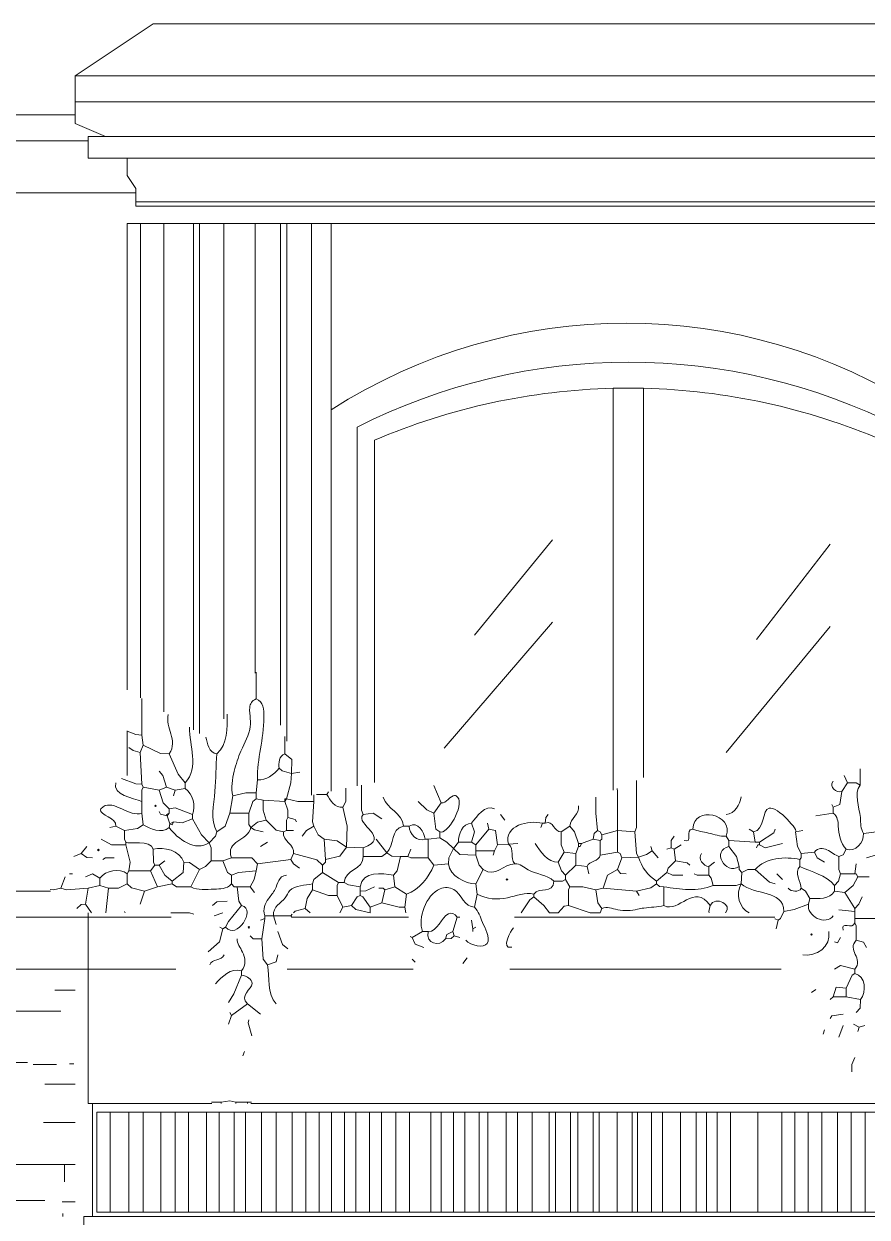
# Model space of a CAD drawing. Header units: millimetres. Extents: x 0 to 19989, y 0 to 8213.
# Drawn here: x 13022 to 15221, y 2939 to 6052 of the extents above; entities that cross this region are included whole.
import ezdxf

# ---------------------------------------------------------------- set-up
doc = ezdxf.new("R2010")
doc.units = ezdxf.units.MM
for name, color, linetype, lineweight in [('ARCH', 7, 'Continuous', 13), ('GLASS', 7, 'Continuous', 13), ('LOUVERS', 7, 'Continuous', 13), ('MASONRY', 7, 'Continuous', 13), ('PLANTS', 94, 'Continuous', 13), ('WINDOWS', 7, 'Continuous', 13)]:
    doc.layers.add(name, color=color, linetype=linetype, lineweight=lineweight)

msp = doc.modelspace()

# ---------------------------------------------------------------- linework, layer by layer
at = {"layer": 'ARCH', "color": 7, "lineweight": 13}
for p, q in [((13156.1, 5916.3), (13359.7, 6052)), ((13359.7, 6052), (15757.9, 6052)), ((13156.1, 5916.3), (15995.5, 5916.3)), ((13156.1, 5848.4), (13156.1, 5916.3)), ((15995.5, 5848.4), (13156.1, 5848.4)), ((13156.1, 5848.4), (13156.1, 5814.5)), ((12036.2, 5814.5), (13156.1, 5814.5)), ((13156.1, 5814.5), (13156.1, 5791.9)), ((13156.1, 5791.9), (13235.3, 5757.9)), ((12036.2, 5746.6), (13190, 5746.6)), ((13190, 5757.9), (13235.3, 5757.9)), ((13190, 5746.6), (13190, 5757.9)), ((13190, 5701.4), (13190, 5746.6)), ((13235.3, 5757.9), (15905, 5757.9)), ((13291.9, 5701.4), (13190, 5701.4)), ((15859.7, 5701.4), (13291.9, 5701.4)), ((13291.9, 5656.1), (13291.9, 5701.4)), ((13314.5, 5622.2), (13291.9, 5656.1)), ((12952.5, 5610.9), (13314.5, 5610.9)), ((13314.5, 5610.9), (13314.5, 5622.2)), ((13314.5, 5588.2), (13314.5, 5610.9)), ((13314.5, 5576.9), (13314.5, 5588.2)), ((13314.5, 5588.2), (15825.8, 5588.2)), ((15825.8, 5576.9), (13314.5, 5576.9)), ((13386.9, 5531.7), (13464.8, 5531.7)), ((13464.8, 5531.7), (13480.5, 5531.7)), ((13480.5, 5531.7), (13543.6, 5531.7)), ((13543.6, 5531.7), (13625.5, 5531.7)), ((13625.5, 5531.7), (13690.9, 5531.7)), ((13690.9, 5531.7), (13707.9, 5531.7)), ((13707.9, 5531.7), (13772.4, 5531.7)), ((13772.4, 5531.7), (13823.5, 5531.7)), ((13823.5, 5531.7), (15362, 5531.7)), ((12036.2, 3789.6), (13092, 3789.6)), ((13190, 3721.7), (11979.6, 3721.7)), ((13190, 3721.7), (13190, 3733)), ((13406, 3721.7), (13190, 3721.7)), ((13190, 3586), (13190, 3721.7)), ((14024.8, 3721.7), (13720.7, 3721.7)), ((14979.8, 3721.7), (14301, 3721.7)), ((12036.2, 3586), (13190, 3586)), ((13190, 3586), (13418.3, 3586)), ((13190, 3235.3), (13190, 3586)), ((13708.4, 3586), (14036.8, 3586)), ((14288.9, 3586), (14996.4, 3586)), ((13201.4, 3235.3), (13190, 3235.3)), ((13512.4, 3235.3), (13201.4, 3235.3)), ((13201.4, 2941.2), (13201.4, 3235.3)), ((15927.6, 3235.3), (13614.3, 3235.3)), ((13178.7, 2941.2), (13201.4, 2941.2)), ((13178.7, 2862), (13178.7, 2941.2)), ((15927.6, 2941.2), (13201.4, 2941.2))]:
    msp.add_line(p, q, dxfattribs=at)
at = {"layer": 'GLASS', "color": 7, "lineweight": 13}
for p, q in [((14196.8, 4457), (14400.5, 4705.9)), ((14932.1, 4445.7), (15124.4, 4694.6)), ((14117.6, 4162.9), (14400.5, 4491)), ((14852.9, 4151.6), (15124.4, 4479.6))]:
    msp.add_line(p, q, dxfattribs=at)
at = {"layer": 'LOUVERS', "color": 7, "lineweight": 13}
for p, q in [((13291.9, 5531.7), (13325.8, 5531.7)), ((13291.9, 4314.5), (13291.9, 5531.7)), ((13325.8, 5531.7), (13326.3, 5531.7)), ((13326.3, 5531.7), (13386.9, 5531.7)), ((13326.3, 5531.7), (13326.3, 4293.8)), ((13386.9, 5531.7), (13386.9, 4257.4)), ((13464.8, 5531.7), (13464.8, 4210.7)), ((13480.5, 5531.7), (13480.5, 4201.3)), ((13543.6, 5531.7), (13543.6, 4239)), ((13625.5, 5531.7), (13625.5, 4358.1)), ((13690.9, 5531.7), (13690.9, 4222.2)), ((13707.9, 5531.7), (13707.9, 4181.2)), ((13772.4, 5531.7), (13772.4, 4039.6)), ((13823.5, 5531.7), (13823.5, 5045.2)), ((13823.5, 5045.2), (13823.5, 4050.1)), ((13291.9, 4091.3), (13291.9, 4208.1)), ((13212.7, 3212.7), (13246.9, 3212.7)), ((13212.7, 2952.5), (13212.7, 3212.7)), ((13246.9, 3212.7), (13296.3, 3212.7)), ((13246.9, 3212.7), (13246.9, 2952.5)), ((13296.3, 3212.7), (13333.3, 3212.7)), ((13296.3, 3212.7), (13296.3, 2952.5)), ((13333.3, 3212.7), (13379.2, 3212.7)), ((13333.3, 3212.7), (13333.3, 2952.5)), ((13379.2, 3212.7), (13416.3, 3212.7)), ((13379.2, 3212.7), (13379.2, 2952.5)), ((13416.3, 3212.7), (13451.7, 3212.7)), ((13416.3, 3212.7), (13416.3, 2952.5)), ((13451.7, 3212.7), (13498.3, 3212.7)), ((13451.7, 3212.7), (13451.7, 2952.5)), ((13498.3, 3212.7), (13531.2, 3212.7)), ((13498.3, 3212.7), (13498.3, 2952.5)), ((13531.2, 3212.7), (13570.4, 3212.7)), ((13531.2, 3212.7), (13531.2, 2952.5)), ((13570.4, 3212.7), (13600.4, 3212.7)), ((13570.4, 3212.7), (13570.4, 2952.5)), ((13600.4, 3212.7), (13641.4, 3212.7)), ((13600.4, 3212.7), (13600.4, 2952.5)), ((13641.4, 3212.7), (13679.7, 3212.7)), ((13641.4, 3212.7), (13641.4, 2952.5)), ((13679.7, 3212.7), (13722.1, 3212.7)), ((13679.7, 3212.7), (13679.7, 2952.5)), ((13722.1, 3212.7), (13757.5, 3212.7)), ((13722.1, 3212.7), (13722.1, 2952.5)), ((13757.5, 3212.7), (13791.9, 3212.7)), ((13757.5, 3212.7), (13757.5, 2952.5)), ((13791.9, 3212.7), (13824.5, 3212.7)), ((13791.9, 3212.7), (13791.9, 2952.5)), ((13824.5, 3212.7), (13857.7, 3212.7)), ((13824.5, 3212.7), (13824.5, 2952.5)), ((13857.7, 3212.7), (13887.6, 3212.7)), ((13857.7, 3212.7), (13857.7, 2952.5)), ((13887.6, 3212.7), (13923.6, 3212.7)), ((13887.6, 3212.7), (13887.6, 2952.5)), ((13923.6, 3212.7), (13954.8, 3212.7)), ((13923.6, 3212.7), (13923.6, 2952.5)), ((13954.8, 3212.7), (13991.7, 3212.7)), ((13954.8, 3212.7), (13954.8, 2952.5)), ((13991.7, 3212.7), (14027.9, 3212.7)), ((13991.7, 3212.7), (13991.7, 2952.5)), ((14027.9, 3212.7), (14082.9, 3212.7)), ((14027.9, 3212.7), (14027.9, 2952.5)), ((14082.9, 3212.7), (14109.8, 3212.7)), ((14082.9, 3212.7), (14082.9, 2952.5)), ((14109.8, 3212.7), (14142.7, 3212.7)), ((14109.8, 3212.7), (14109.8, 2952.5)), ((14142.7, 3212.7), (14171.7, 3212.7)), ((14142.7, 3212.7), (14142.7, 2952.5)), ((14171.7, 3212.7), (14209.5, 3212.7)), ((14171.7, 3212.7), (14171.7, 2952.5)), ((14209.5, 3212.7), (14231.9, 3212.7)), ((14209.5, 3212.7), (14209.5, 2952.5)), ((14231.9, 3212.7), (14279.2, 3212.7)), ((14231.9, 3212.7), (14231.9, 2952.5)), ((14279.2, 3212.7), (14308.8, 3212.7)), ((14279.2, 3212.7), (14279.2, 2952.5)), ((14308.8, 3212.7), (14347.6, 3212.7)), ((14308.8, 3212.7), (14308.8, 2952.5)), ((14347.6, 3212.7), (14391.4, 3212.7)), ((14347.6, 3212.7), (14347.6, 2952.5)), ((14391.4, 3212.7), (14408.2, 3212.7)), ((14391.4, 3212.7), (14391.4, 2952.5)), ((14408.2, 3212.7), (14446.9, 3212.7)), ((14408.2, 3212.7), (14408.2, 2952.5)), ((14446.9, 3212.7), (14466.5, 3212.7)), ((14446.9, 3212.7), (14446.9, 2952.5)), ((14466.5, 3212.7), (14506.2, 3212.7)), ((14466.5, 3212.7), (14466.5, 2952.5)), ((14506.2, 3212.7), (14522.2, 3212.7)), ((14506.2, 3212.7), (14506.2, 2952.5)), ((14522.2, 3212.7), (14569.2, 3212.7)), ((14522.2, 3212.7), (14522.2, 2952.5)), ((14569.2, 3212.7), (14608, 3212.7)), ((14569.2, 3212.7), (14569.2, 2952.5)), ((14608, 3212.7), (14622.3, 3212.7)), ((14608, 3212.7), (14608, 2952.5)), ((14622.3, 3212.7), (14658.4, 3212.7)), ((14622.3, 3212.7), (14622.3, 2952.5)), ((14658.4, 3212.7), (14687.5, 3212.7)), ((14658.4, 3212.7), (14658.4, 2952.5)), ((14687.5, 3212.7), (14734.4, 3212.7)), ((14687.5, 3212.7), (14687.5, 2952.5)), ((14734.4, 3212.7), (14774.5, 3212.7)), ((14734.4, 3212.7), (14734.4, 2952.5)), ((14774.5, 3212.7), (14802, 3212.7)), ((14774.5, 3212.7), (14774.5, 2952.5)), ((14802, 3212.7), (14829.9, 3212.7)), ((14802, 3212.7), (14802, 2952.5)), ((14829.9, 3212.7), (14864.8, 3212.7)), ((14829.9, 3212.7), (14829.9, 2952.5)), ((14864.8, 3212.7), (14935.5, 3212.7)), ((14864.8, 3212.7), (14864.8, 2952.5)), ((14935.5, 3212.7), (14998, 3212.7)), ((14935.5, 3212.7), (14935.5, 2952.5)), ((14998, 3212.7), (15031.9, 3212.7)), ((14998, 3212.7), (14998, 2952.5)), ((15031.9, 3212.7), (15067.3, 3212.7)), ((15031.9, 3212.7), (15031.9, 2952.5)), ((15067.3, 3212.7), (15102.6, 3212.7)), ((15067.3, 3212.7), (15067.3, 2952.5)), ((15102.6, 3212.7), (15143.1, 3212.7)), ((15102.6, 3212.7), (15102.6, 2952.5)), ((15143.1, 3212.7), (15178.8, 3212.7)), ((15143.1, 3212.7), (15143.1, 2952.5)), ((15178.8, 3212.7), (15215.8, 3212.7)), ((15178.8, 3212.7), (15178.8, 2952.5)), ((15215.8, 3212.7), (15251.1, 3212.7)), ((15215.8, 3212.7), (15215.8, 2952.5)), ((13246.9, 2952.5), (13212.7, 2952.5)), ((13296.3, 2952.5), (13246.9, 2952.5)), ((13333.3, 2952.5), (13296.3, 2952.5)), ((13379.2, 2952.5), (13333.3, 2952.5)), ((13416.3, 2952.5), (13379.2, 2952.5)), ((13451.7, 2952.5), (13416.3, 2952.5)), ((13498.3, 2952.5), (13451.7, 2952.5)), ((13531.2, 2952.5), (13498.3, 2952.5)), ((13570.4, 2952.5), (13531.2, 2952.5)), ((13600.4, 2952.5), (13570.4, 2952.5)), ((13641.4, 2952.5), (13600.4, 2952.5)), ((13679.7, 2952.5), (13641.4, 2952.5)), ((13722.1, 2952.5), (13679.7, 2952.5)), ((13757.5, 2952.5), (13722.1, 2952.5)), ((13791.9, 2952.5), (13757.5, 2952.5)), ((13824.5, 2952.5), (13791.9, 2952.5)), ((13857.7, 2952.5), (13824.5, 2952.5)), ((13887.6, 2952.5), (13857.7, 2952.5)), ((13923.6, 2952.5), (13887.6, 2952.5)), ((13954.8, 2952.5), (13923.6, 2952.5)), ((13991.7, 2952.5), (13954.8, 2952.5)), ((14027.9, 2952.5), (13991.7, 2952.5)), ((14082.9, 2952.5), (14027.9, 2952.5)), ((14109.8, 2952.5), (14082.9, 2952.5)), ((14142.7, 2952.5), (14109.8, 2952.5)), ((14171.7, 2952.5), (14142.7, 2952.5)), ((14209.5, 2952.5), (14171.7, 2952.5)), ((14231.9, 2952.5), (14209.5, 2952.5)), ((14279.2, 2952.5), (14231.9, 2952.5)), ((14308.8, 2952.5), (14279.2, 2952.5)), ((14347.6, 2952.5), (14308.8, 2952.5)), ((14391.4, 2952.5), (14347.6, 2952.5)), ((14408.2, 2952.5), (14391.4, 2952.5)), ((14446.9, 2952.5), (14408.2, 2952.5)), ((14466.5, 2952.5), (14446.9, 2952.5)), ((14506.2, 2952.5), (14466.5, 2952.5)), ((14522.2, 2952.5), (14506.2, 2952.5)), ((14569.2, 2952.5), (14522.2, 2952.5)), ((14608, 2952.5), (14569.2, 2952.5)), ((14622.3, 2952.5), (14608, 2952.5)), ((14658.4, 2952.5), (14622.3, 2952.5)), ((14687.5, 2952.5), (14658.4, 2952.5)), ((14734.4, 2952.5), (14687.5, 2952.5)), ((14774.5, 2952.5), (14734.4, 2952.5)), ((14802, 2952.5), (14774.5, 2952.5)), ((14829.9, 2952.5), (14802, 2952.5)), ((14864.8, 2952.5), (14829.9, 2952.5)), ((14935.5, 2952.5), (14864.8, 2952.5)), ((14998, 2952.5), (14935.5, 2952.5)), ((15031.9, 2952.5), (14998, 2952.5)), ((15067.3, 2952.5), (15031.9, 2952.5)), ((15102.6, 2952.5), (15067.3, 2952.5)), ((15143.1, 2952.5), (15102.6, 2952.5)), ((15178.8, 2952.5), (15143.1, 2952.5)), ((15215.8, 2952.5), (15178.8, 2952.5)), ((15251.1, 2952.5), (15215.8, 2952.5))]:
    msp.add_line(p, q, dxfattribs=at)
at = {"layer": 'MASONRY', "color": 7, "lineweight": 13}
for p, q in [((13103.3, 3531.3), (13156.1, 3531.3)), ((12341.6, 3476.6), (13118.4, 3476.6)), ((13031.7, 3342.8), (13001.5, 3342.8)), ((13107.1, 3337.1), (13046.8, 3337.1)), ((13141, 3339), (13152.3, 3339)), ((13076.9, 3286.2), (13156.1, 3286.2)), ((13156.1, 3186.3), (13073.2, 3186.3)), ((13127.8, 3076.9), (12937.4, 3076.9)), ((13127.8, 3031.7), (13127.8, 3076.9)), ((13127.8, 3076.9), (13156.1, 3076.9)), ((12865.8, 2982.7), (13076.9, 2982.7)), ((13122.2, 2979.1), (13156.1, 2979.1)), ((13124.1, 2941.2), (13124.1, 2948.7))]:
    msp.add_line(p, q, dxfattribs=at)
at = {"layer": 'PLANTS', "color": 94, "lineweight": 13}
for points in [[(13627.5, 4361), (13627.5, 4291.1)], [(13329.6, 4291.9), (13329.6, 4196.8)], [(13291.9, 4207.2), (13314.5, 4197.9), (13329.6, 4196.8)], [(13333.3, 4170.4), (13329.6, 4196.8)], [(13702.9, 4147.8), (13702.9, 4193.2)], [(13325.8, 4151.6), (13306.9, 4156.5), (13296.2, 4164.5)], [(13325.8, 4151.6), (13333.3, 4170.4)], [(13325.8, 4151.6), (13329.6, 4068.6)], [(13401.2, 4147.8), (13378.6, 4148.9), (13333.3, 4170.4)], [(13401.2, 4147.8), (13424.9, 4095), (13442.7, 4072.4)], [(13719.8, 4096.9), (13720.5, 4132.7), (13702.9, 4147.8)], [(13719.8, 4096.9), (13695.3, 4103.8), (13687.8, 4110.1)], [(13276.8, 4083.7), (13314.5, 4069.7), (13329.6, 4068.6)], [(13393.7, 4061.1), (13384.9, 4091.3), (13374.8, 4102.6)], [(13627.5, 4046), (13631.2, 4079.9)], [(13706.6, 4030.9), (13717.8, 4072.4), (13719.8, 4096.9)], [(13719.8, 4096.9), (13741.3, 4100.4)], [(14615.4, 3944.2), (14619.1, 3955.5), (14619.2, 4078.7)], [(15169.7, 4072.4), (15160.7, 4091.4)], [(15202.9, 4108.3), (15202.9, 4066.4)], [(13333.3, 4061.1), (13329.6, 4068.6)], [(13329.6, 4023.4), (13329.7, 4053.5), (13333.3, 4061.1)], [(13333.3, 4061.1), (13374.8, 4053.5)], [(13393.7, 4061.1), (13374.8, 4053.5)], [(13401.2, 4004.5), (13385.2, 4019.6), (13374.8, 4053.5)], [(13393.7, 4061.1), (13416.3, 4053.5)], [(13416.3, 4053.5), (13412.5, 4038.5)], [(13416.3, 4053.5), (13442.7, 4057.3)], [(13442.7, 4057.3), (13442.7, 4072.4)], [(13812.2, 4042.2), (13816.5, 4048.7)], [(13853.7, 4008.3), (13861.2, 4023.4), (13861.2, 4057.9)], [(13906.5, 3989.4), (13902.7, 4000.8), (13902.7, 4066.4)], [(14110.1, 4019.6), (14091.3, 4064.9)], [(14570.1, 3948), (14570.1, 4049.8), (14568.8, 4057.7)], [(15132, 4008.3), (15149.6, 4016), (15154.6, 4049.8)], [(15154.6, 4049.8), (15169.7, 4072.4)], [(15202.9, 4066.4), (15192.4, 4072.2), (15169.7, 4072.4)], [(13329.6, 4023.4), (13329.6, 3993.2)], [(13567.1, 4038.5), (13559.6, 3993.2)], [(13627.5, 4046), (13601.1, 4045.9), (13567.1, 4038.5)], [(13608.6, 3993.2), (13619, 4023.4), (13627.5, 4030.9)], [(13627.5, 4046), (13627.5, 4030.9)], [(13646.3, 4027.1), (13627.5, 4030.9)], [(13702.9, 4023.4), (13646.3, 4027.1)], [(13653.8, 3974.4), (13646.5, 4000.8), (13646.3, 4027.1)], [(13706.6, 4030.9), (13702.9, 4030.9), (13702.9, 4023.4)], [(13706.6, 4030.9), (13702.9, 4023.4)], [(13710.4, 3981.9), (13710.3, 4000.8), (13702.9, 4023.4)], [(13706.6, 4030.9), (13736.8, 4023.5), (13778.3, 4023.4)], [(13778.3, 3959.3), (13774.8, 3970.6), (13778.3, 4023.4)], [(13778.3, 4040.8), (13778.3, 4023.4)], [(13785.3, 4042.2), (13812.2, 4042.2)], [(14091.3, 3993.2), (14072.4, 4001.8), (14049.8, 4023.4)], [(14091.3, 3993.2), (14110.1, 4019.6)], [(14513.6, 4034.7), (14513.6, 3993.2), (14517.3, 3948)], [(15132, 4008.3), (15128.2, 4015.8)], [(13333.3, 3963), (13329.6, 3993.2)], [(13374.8, 3997), (13378.7, 3990.6), (13395.6, 3985.7)], [(13401.2, 3993.2), (13393.7, 3989.4), (13395.6, 3985.7)], [(13401.2, 3993.2), (13395.6, 3985.7)], [(13403.1, 3964.9), (13395.6, 3985.7)], [(13401.2, 4004.5), (13416.3, 4007.2), (13461.5, 3989.4)], [(13401.2, 4004.5), (13401.2, 3993.2)], [(13461.5, 3978.1), (13461.5, 3989.4)], [(13525.6, 3944.2), (13547.1, 3959.3), (13559.6, 3993.2)], [(13608.6, 3993.2), (13559.6, 3993.2)], [(13614.3, 3955.5), (13608.8, 3963.1), (13608.6, 3993.2)], [(13863.1, 3904.6), (13864.9, 3959.3), (13853.7, 4008.3)], [(13906.5, 3989.4), (13932.9, 3993.1), (13955.5, 3978.1)], [(14091.3, 3993.2), (14096.2, 3951.7), (14106.3, 3944.2)], [(14264.7, 3989.4), (14276, 3974.4)], [(14381.6, 3966.8), (14382.8, 3981.9), (14389.1, 3989.4)], [(15086.7, 3985.7), (15132, 3993.2)], [(15132, 4008.3), (15132, 3993.2)], [(13246.6, 3955.5), (13261.7, 3959.3)], [(13284.3, 3948), (13261.7, 3959.3)], [(13333.3, 3963), (13318.3, 3952.9), (13284.3, 3948)], [(13401.2, 3955.5), (13403.1, 3964.9)], [(13403.1, 3964.9), (13408.7, 3963), (13412.5, 3970.6)], [(13403.1, 3964.9), (13412.5, 3970.6)], [(13461.5, 3978.1), (13435.1, 3968), (13412.5, 3970.6)], [(13504.9, 3915.9), (13485.2, 3936.7), (13461.5, 3978.1)], [(13614.3, 3955.5), (13631.2, 3969.4), (13653.8, 3974.4)], [(13614.3, 3955.5), (13623.6, 3949.2), (13646.3, 3944.2)], [(13653.8, 3974.4), (13680.2, 3949), (13699.1, 3944.2)], [(13710.4, 3981.9), (13706.8, 3974.4), (13706.6, 3948)], [(13710.4, 3981.9), (13729.1, 3976.9), (13733, 3970.6)], [(13778.3, 3959.3), (13759.4, 3947.8), (13748.1, 3932.9)], [(13778.3, 3959.3), (13789.7, 3936.7), (13804.7, 3925.3)], [(14012.1, 3959.3), (14027.1, 3959.3)], [(14189.3, 3917.8), (14196.7, 3944.2), (14189.3, 3966.8)], [(14230.8, 3966.8), (14234.5, 3951.7)], [(14374.1, 3966.8), (14370.3, 3955.5)], [(14374.1, 3966.8), (14381.6, 3966.8)], [(14423.1, 3944.2), (14445.7, 3959.3)], [(14468.3, 3914), (14457.9, 3944.2), (14445.7, 3959.3)], [(13288.1, 3910.3), (13250.4, 3910.4), (13224, 3925.3)], [(13284.3, 3948), (13284.5, 3925.3), (13288.1, 3917.8)], [(13504.9, 3915.9), (13521.7, 3932.9), (13525.6, 3944.2)], [(13699.1, 3944.2), (13706.6, 3948)], [(13725.5, 3948), (13706.6, 3948)], [(13863.1, 3904.6), (13838.6, 3920.5), (13804.7, 3925.3)], [(13808.4, 3872.5), (13804.7, 3925.3)], [(13968.7, 3889.5), (13940.4, 3925.3)], [(14076.2, 3925.3), (14068.6, 3925.3)], [(14106.3, 3929.1), (14076.2, 3925.3)], [(14076.2, 3925.3), (14076.2, 3876.3)], [(14106.3, 3929.1), (14106.3, 3944.2)], [(14106.3, 3929.1), (14125.2, 3917.6), (14142.2, 3900.8)], [(14234.5, 3951.7), (14200.6, 3910.3)], [(14257.2, 3910.3), (14252.2, 3947.8), (14234.5, 3951.7)], [(14430.6, 3891.4), (14423.2, 3910.3), (14423.1, 3944.2)], [(14506, 3925.3), (14475.9, 3914)], [(14506, 3925.3), (14508.9, 3940.4), (14517.3, 3948)], [(14524.9, 3921.6), (14506, 3925.3)], [(14528.7, 3936.7), (14524.9, 3944.2), (14517.3, 3948)], [(14528.7, 3936.7), (14528.7, 3925.3), (14524.9, 3921.6)], [(14570.1, 3948), (14528.7, 3936.7)], [(14570.1, 3948), (14615.4, 3944.2)], [(14570.1, 3948), (14570.1, 3891.4)], [(14615.4, 3944.2), (14619.4, 3887.6), (14624.8, 3878.2)], [(14717.2, 3932.9), (14709.8, 3921.6), (14709.7, 3902.7)], [(14860.5, 3921.6), (14852.9, 3932.9)], [(14924.6, 3944.2), (14913.3, 3951.7)], [(14924.6, 3944.2), (14928.4, 3917.8)], [(14981.1, 3951.7), (14977.2, 3941.5), (14939.7, 3917.8)], [(15033.9, 3944.2), (15052.8, 3948)], [(15033.9, 3944.2), (15038.8, 3906.5), (15049, 3887.6)], [(15245.1, 3944.2), (15211.2, 3940.4)], [(13171.2, 3887.6), (13186.3, 3906.5)], [(13288.1, 3910.3), (13288.1, 3917.8)], [(13288.1, 3910.3), (13299.2, 3865), (13295.6, 3842.4)], [(13363.5, 3857.5), (13359.9, 3865), (13359.7, 3898.9)], [(13504.9, 3915.9), (13510.4, 3902.7), (13510.6, 3868.8)], [(13638.8, 3906.5), (13657.6, 3917.8)], [(13863.1, 3904.6), (13846.1, 3881.3), (13808.4, 3872.5)], [(13863.1, 3904.6), (13906.5, 3902.7)], [(13906.5, 3902.7), (13906.5, 3880.1)], [(14023.4, 3880.1), (14030.9, 3898.9)], [(14142.2, 3900.8), (14130, 3876.3), (14129, 3861.2)], [(14155.4, 3917.8), (14142.2, 3900.8)], [(14142.2, 3900.8), (14159.1, 3885.1), (14200.6, 3883.9)], [(14155.4, 3917.8), (14189.3, 3917.8)], [(14189.3, 3917.8), (14200.6, 3910.3)], [(14200.6, 3895.2), (14200.6, 3910.3)], [(14200.6, 3895.2), (14249.6, 3895.2)], [(14200.6, 3895.2), (14200.6, 3883.9)], [(14249.6, 3895.2), (14245.9, 3883.9)], [(14249.6, 3895.2), (14257.2, 3910.3)], [(14285.4, 3912.1), (14257.2, 3910.3)], [(14285.4, 3912.1), (14310, 3914)], [(14430.6, 3891.4), (14415.5, 3865)], [(14430.6, 3891.4), (14460.8, 3887.6)], [(14468.3, 3906.5), (14460.8, 3887.6)], [(14468.3, 3914), (14475.9, 3914)], [(14468.3, 3914), (14468.3, 3906.5)], [(14468.3, 3906.5), (14472.1, 3906.5), (14475.9, 3914)], [(14524.9, 3883.9), (14524.9, 3921.6)], [(14524.9, 3883.9), (14570.1, 3891.4)], [(14570.1, 3891.4), (14576.6, 3887.5), (14581.4, 3876.3)], [(14624.8, 3878.2), (14645.6, 3885.1), (14660.6, 3895.2)], [(14660.6, 3895.2), (14656.9, 3906.5)], [(14660.6, 3895.2), (14675.7, 3876.3)], [(14698.3, 3898.9), (14709.7, 3902.7)], [(14717.2, 3898.9), (14709.7, 3902.7)], [(14717.2, 3898.9), (14736, 3910.3)], [(14721, 3868.8), (14717.2, 3898.9)], [(14860.5, 3921.6), (14928.4, 3917.8)], [(14860.5, 3921.6), (14860.5, 3906.5)], [(14886.9, 3853.7), (14880.2, 3880.1), (14860.5, 3906.5)], [(14939.7, 3917.8), (14928.4, 3917.8)], [(14939.7, 3910.3), (14935.9, 3910.3), (14932.1, 3902.7)], [(14939.7, 3910.3), (14939.7, 3917.8)], [(14939.7, 3910.3), (14954.8, 3902.9), (15000, 3914)], [(15049, 3887.6), (15083, 3891.4)], [(15109.4, 3865), (15090.6, 3876.3), (15083, 3891.4)], [(15165.9, 3898.9), (15158.2, 3884), (15147.1, 3880.1)], [(13171.2, 3887.6), (13152.3, 3880.1)], [(13171.2, 3887.6), (13186.3, 3877.4), (13201.4, 3876.3)], [(13257.9, 3876.3), (13235.3, 3876.2), (13227.8, 3872.5)], [(13374.8, 3857.5), (13389.9, 3868.8)], [(13438.9, 3865), (13437.7, 3838.6), (13408.7, 3816)], [(13438.9, 3865), (13454, 3864), (13480.4, 3846.2)], [(13510.6, 3868.8), (13495.5, 3853.8), (13480.4, 3846.2)], [(13540.7, 3868.8), (13510.6, 3868.8)], [(13563.3, 3876.3), (13540.7, 3868.8)], [(13540.7, 3868.8), (13553.1, 3838.6), (13563.3, 3831.1)], [(13563.3, 3876.3), (13616.1, 3876.2), (13631.2, 3861.2)], [(13627.5, 3842.4), (13631.2, 3861.2)], [(13717.9, 3872.5), (13631.2, 3861.2)], [(13717.9, 3872.5), (13725.5, 3887.6)], [(13717.9, 3872.5), (13725.5, 3861.2), (13740.6, 3849.9)], [(13800.9, 3857.5), (13785.8, 3871.3), (13725.5, 3887.6)], [(13800.9, 3857.5), (13808.4, 3865), (13808.4, 3872.5)], [(13968.7, 3889.5), (13955.5, 3880.2), (13906.5, 3880.1)], [(13968.7, 3889.5), (13981.9, 3881.1), (14004.5, 3880.1)], [(13985.7, 3831.1), (13995.8, 3842.4), (14004.5, 3880.1)], [(14004.5, 3880.1), (14023.4, 3880.1)], [(14023.4, 3880.1), (14030.9, 3876.5), (14076.2, 3876.3)], [(14076.2, 3876.3), (14091.3, 3857.5)], [(14129, 3861.2), (14091.3, 3857.5)], [(14219.5, 3846.2), (14209.3, 3857.5), (14200.6, 3883.9)], [(14434.4, 3831.1), (14424.1, 3842.4), (14415.5, 3865)], [(14460.8, 3887.6), (14460.8, 3857.5)], [(14581.4, 3876.3), (14570.1, 3846.2)], [(14624.8, 3878.2), (14581.4, 3876.3)], [(14721, 3868.8), (14702.3, 3849.9), (14698.3, 3838.6)], [(14721, 3868.8), (14751.1, 3863.8), (14758.7, 3857.5)], [(14807.7, 3853.7), (14822.8, 3865)], [(15049, 3887.6), (15049, 3876.3), (15045.2, 3872.5)], [(15045.2, 3853.7), (15045.2, 3872.5)], [(15150.8, 3834.8), (15147.2, 3846.2), (15147.1, 3880.1)], [(15192.3, 3861.2), (15188.5, 3834.8)], [(15218.7, 3876.3), (15256.4, 3887.6)], [(13141, 3834.8), (13148.6, 3834.8)], [(13182.5, 3827.3), (13201.4, 3834.7), (13220.2, 3823.5)], [(13291.9, 3834.8), (13295.6, 3842.4)], [(13291.9, 3834.8), (13291.9, 3808.4)], [(13352.2, 3842.4), (13295.6, 3842.4)], [(13352.2, 3842.4), (13363.5, 3857.5)], [(13352.2, 3842.4), (13371, 3800.9)], [(13374.8, 3857.5), (13363.5, 3857.5)], [(13374.8, 3857.5), (13390, 3831.1), (13408.7, 3816)], [(13457.8, 3800.9), (13480.4, 3846.2)], [(13627.5, 3842.4), (13582.2, 3838.5), (13563.3, 3831.1)], [(13563.3, 3808.4), (13563.3, 3831.1)], [(13627.5, 3842.4), (13622.6, 3819.8), (13612.4, 3800.9)], [(13800.9, 3838.6), (13778.4, 3819.8), (13774.5, 3808.4)], [(13800.9, 3857.5), (13800.9, 3838.6)], [(13842.4, 3812.2), (13800.9, 3838.6)], [(13985.7, 3831.1), (13989.4, 3800.9)], [(14219.5, 3846.2), (14200.6, 3808.4)], [(14434.4, 3831.1), (14460.8, 3857.5)], [(14434.4, 3819.8), (14434.4, 3831.1)], [(14491, 3853.7), (14460.8, 3857.5)], [(14491, 3853.7), (14494.7, 3834.8)], [(14532.4, 3797.1), (14543.9, 3831.1), (14570.1, 3846.2)], [(14592.8, 3834.8), (14577.7, 3836), (14570.1, 3846.2)], [(14671.9, 3816), (14698.3, 3838.6)], [(14739.8, 3831.1), (14713.4, 3831.2), (14698.3, 3838.6)], [(14770, 3834.8), (14777.5, 3831.2), (14807.7, 3831.1)], [(14807.7, 3831.1), (14807.7, 3853.7)], [(14819, 3804.7), (14814, 3823.5), (14807.7, 3831.1)], [(14894.4, 3838.6), (14886.9, 3846.2), (14886.9, 3853.7)], [(14892.5, 3808.4), (14894.4, 3838.6)], [(14928.4, 3846.2), (14909.5, 3846), (14894.4, 3838.6)], [(14928.4, 3846.2), (14966.1, 3813.3), (14981.1, 3808.4)], [(15000, 3819.8), (14984.9, 3834.8)], [(15135.7, 3804.7), (15145.9, 3816), (15150.8, 3834.8)], [(15150.8, 3834.8), (15188.5, 3834.8)], [(15196.1, 3827.3), (15192.3, 3834.8), (15188.5, 3834.8)], [(13118.4, 3797.1), (13129.7, 3827.3)], [(13220.2, 3804.7), (13190, 3797.1)], [(13220.2, 3804.7), (13220.2, 3823.5)], [(13220.2, 3804.7), (13242.8, 3797.1)], [(13291.9, 3808.4), (13269.2, 3797.3), (13242.8, 3797.1)], [(13291.9, 3808.4), (13303.2, 3798.3), (13337.1, 3789.6)], [(13371, 3800.9), (13337.1, 3789.6)], [(13371, 3800.9), (13408.7, 3808.4)], [(13408.7, 3816), (13408.7, 3808.4)], [(13457.8, 3800.9), (13420.1, 3801.1), (13408.7, 3808.4)], [(13563.3, 3808.4), (13570.9, 3800.9), (13578.4, 3800.9)], [(13578.4, 3800.9), (13612.4, 3800.9)], [(13589.7, 3751.9), (13582.4, 3763.2), (13578.4, 3800.9)], [(13612.4, 3800.9), (13623.7, 3785.8)], [(13774.5, 3793.4), (13774.5, 3808.4)], [(13842.4, 3812.2), (13838.8, 3804.7), (13838.6, 3778.3)], [(13842.4, 3812.2), (13857.5, 3812.2)], [(13857.5, 3812.2), (13868.8, 3805.7), (13898.9, 3800.9)], [(13898.9, 3789.6), (13898.9, 3800.9)], [(13936.7, 3800.9), (13914, 3790.6), (13898.9, 3789.6)], [(13989.4, 3800.9), (13963, 3793.4)], [(13989.4, 3800.9), (14019.6, 3782.1)], [(14200.6, 3808.4), (14204.4, 3782.1)], [(14434.4, 3819.8), (14426.8, 3816.1), (14404.2, 3816)], [(14434.4, 3819.8), (14445.7, 3800.9)], [(14441.9, 3751.9), (14442.1, 3793.4), (14445.7, 3800.9)], [(14445.7, 3800.9), (14479.6, 3800.8), (14513.6, 3793.4)], [(14619.2, 3789.6), (14656.9, 3798.3), (14671.9, 3808.4)], [(14671.9, 3816), (14671.9, 3808.4)], [(14690.8, 3800.9), (14679.5, 3802.1), (14671.9, 3808.4)], [(14690.8, 3800.9), (14690.8, 3751.9)], [(14819, 3804.7), (14879.3, 3804.8), (14892.5, 3808.4)], [(15135.7, 3789.6), (15135.7, 3804.7)], [(15196.1, 3827.3), (15184.6, 3804.7), (15162.1, 3785.8)], [(15226.2, 3827.3), (15196.1, 3827.3)], [(13090.6, 3793.7), (13099.5, 3793.4), (13118.4, 3797.1)], [(13118.4, 3797.1), (13133.5, 3793.4), (13190, 3797.1)], [(13182.5, 3755.7), (13190, 3797.1)], [(13242.8, 3797.1), (13236.1, 3733)], [(13325.8, 3755.7), (13337.1, 3789.6)], [(13774.5, 3793.4), (13760.5, 3770.7), (13755.7, 3744.3)], [(13774.5, 3793.4), (13816, 3778.4), (13838.6, 3778.3)], [(13838.6, 3778.3), (13853.7, 3748.1)], [(13876.3, 3751.9), (13891.5, 3774.4), (13898.9, 3778.3)], [(13898.9, 3789.6), (13898.9, 3778.3)], [(13925.3, 3748.1), (13906.3, 3774.4), (13898.9, 3778.3)], [(13948, 3797.1), (13959.3, 3797.1), (13963, 3793.4)], [(13963, 3793.4), (13955.5, 3759.4)], [(14015.8, 3748.1), (14019.6, 3782.1)], [(14196.8, 3748.1), (14204.4, 3782.1)], [(14318.6, 3733), (14341.2, 3767), (14351.4, 3774.5)], [(14351.4, 3774.5), (14351.4, 3782.1)], [(14351.4, 3774.5), (14377.8, 3751.9), (14392.9, 3733)], [(14513.6, 3793.4), (14532.4, 3797.1)], [(14513.6, 3793.4), (14518.4, 3759.4), (14528.7, 3744.3)], [(14619.2, 3789.6), (14532.4, 3797.1)], [(14626.7, 3778.3), (14619.2, 3789.6)], [(15049, 3797.1), (15060.2, 3789.6), (15071.6, 3770.7)], [(15067.9, 3755.7), (15071.6, 3770.7)], [(15135.7, 3789.6), (15162.1, 3785.8)], [(15162.1, 3785.8), (15188.5, 3744.3)], [(15207.4, 3774.5), (15198.8, 3755.7), (15188.5, 3744.3)], [(13159.9, 3744.3), (13171.2, 3754.5), (13182.5, 3755.7)], [(13182.5, 3755.7), (13198.7, 3733)], [(13286.2, 3733), (13284.3, 3736.8)], [(13514.3, 3751.9), (13525.6, 3762), (13552, 3763.2)], [(13548.3, 3695.3), (13556, 3710.4), (13589.7, 3751.9)], [(13724.9, 3733), (13729.3, 3737.7), (13755.7, 3744.3)], [(13768.6, 3733), (13755.7, 3744.3)], [(13846.2, 3733), (13853.7, 3748.1)], [(13876.3, 3751.9), (13853.7, 3748.1)], [(13876.3, 3751.9), (13887.6, 3741.6), (13925.3, 3733)], [(13925.3, 3748.1), (13955.5, 3759.4)], [(13925.3, 3748.1), (13925.3, 3733)], [(14015.8, 3748.1), (14000.8, 3748.3), (13955.5, 3759.4)], [(14018.1, 3733), (14015.8, 3748.1)], [(14441.9, 3751.9), (14430.6, 3750.7), (14415.5, 3733)], [(14441.9, 3751.9), (14498.5, 3733.2), (14524.9, 3733)], [(14528.7, 3744.3), (14524.9, 3733)], [(14811.5, 3751.9), (14807.8, 3736.8), (14809.1, 3733)], [(15003.8, 3736.8), (14995.2, 3718.1), (14988.7, 3714.2)], [(15067.9, 3755.7), (15030.2, 3741.6), (15003.8, 3736.8)], [(15188.5, 3736.8), (15147.1, 3740.6)], [(15188.5, 3744.3), (15188.5, 3736.8)], [(15188.5, 3736.8), (15188.5, 3717.9)], [(13405, 3732.9), (13454, 3732.9), (13465.3, 3729.3)], [(13540.7, 3733), (13518.1, 3725.5)], [(13638.8, 3714.2), (13650.1, 3717.9)], [(13642.5, 3665.2), (13650.1, 3717.9)], [(13672.7, 3725.5), (13650.1, 3725.5)], [(13650.1, 3725.5), (13650.1, 3717.9)], [(13672.7, 3725.5), (13717.9, 3725.5)], [(13672.7, 3725.5), (13680.2, 3702.9)], [(13717.9, 3725.5), (13721.4, 3729.2)], [(13720.7, 3721.4), (13717.9, 3725.5)], [(14151.6, 3721.7), (14140.3, 3684)], [(14151.6, 3721.7), (14159.1, 3721.7)], [(14193.1, 3691.6), (14189.3, 3714.2)], [(14392.9, 3733), (14415.5, 3733)], [(14980.3, 3717.8), (14981.1, 3717.8), (14988.7, 3714.2)], [(14988.7, 3714.2), (14983.7, 3691.6), (14983.5, 3691.4)], [(15248.9, 3717.9), (15188.5, 3717.9)], [(15188.5, 3706.6), (15188.5, 3717.9)], [(15192.3, 3661.4), (15192.2, 3699.1), (15188.5, 3706.6)], [(13540.7, 3691.6), (13532, 3657.8), (13503, 3631.2)], [(13533.2, 3695.3), (13540.7, 3691.6)], [(13548.3, 3695.3), (13540.7, 3691.6)], [(13684, 3684), (13696.4, 3650.1), (13710.4, 3638.8)], [(14061.1, 3684), (14034.7, 3668.9)], [(14061.1, 3684), (14076.2, 3684)], [(14140.3, 3684), (14125.3, 3676.3), (14121.4, 3665.2)], [(14140.3, 3684), (14144, 3672.7)], [(14193.1, 3691.6), (14200.6, 3695.3)], [(14193.1, 3691.6), (14193.1, 3684)], [(13612.4, 3672.7), (13619.9, 3665.3), (13642.5, 3665.2)], [(13642.5, 3665.2), (13646.5, 3612.4), (13657.6, 3597.3)], [(14029.3, 3671.6), (14034.7, 3668.9)], [(14064.9, 3642.5), (14042.4, 3651.1), (14034.7, 3668.9)], [(14121.4, 3665.2), (14136.5, 3666.4), (14144, 3672.7)], [(14144, 3672.7), (14159.1, 3668.9)], [(15135.7, 3657.6), (15143.1, 3655.2), (15150.8, 3668.9)], [(15192.3, 3661.4), (15211.2, 3656.4), (15218.7, 3642.5)], [(13684, 3623.7), (13680.1, 3605), (13657.6, 3597.3)], [(14042.2, 3604.8), (14034.7, 3612.4)], [(14166.7, 3601.1), (14178, 3616.1)], [(13589.7, 3570.9), (13589.7, 3582.2)], [(15188.5, 3586), (15150.8, 3596.1), (15135.7, 3586)], [(15188.5, 3586), (15188.5, 3574.7)], [(13589.7, 3570.9), (13569.7, 3521.9), (13555.8, 3499.2)], [(15165.9, 3537), (15182, 3570.7), (15188.5, 3574.7)], [(15086.7, 3533.2), (15075.4, 3525.6)], [(15165.9, 3537), (15139.7, 3539.5), (15132, 3514.3)], [(15165.9, 3537), (15165.9, 3514.3)], [(13604.8, 3495.5), (13563.3, 3465.3)], [(13604.8, 3495.5), (13638.8, 3469.1)], [(15132, 3514.3), (15124.4, 3506.8)], [(15132, 3514.3), (15165.9, 3514.3)], [(15165.9, 3514.3), (15203.6, 3506.8)], [(15203.6, 3506.8), (15202.4, 3484.2), (15192.3, 3472.9)], [(13555.8, 3442.7), (13563.3, 3465.3)], [(13559.6, 3472.9), (13563.3, 3465.3)], [(15158.4, 3469.1), (15128.4, 3464.1), (15124.4, 3457.8)], [(13616.1, 3412.5), (13606.9, 3446.4), (13608.6, 3454)], [(15105.6, 3416.3), (15109.4, 3427.6)], [(15158.4, 3438.9), (15147.1, 3408.7)], [(15184.8, 3442.7), (15199.8, 3435.1)], [(15196.1, 3423.8), (15199.8, 3435.1)], [(15214.9, 3438.9), (15199.8, 3435.1)], [(13597.3, 3371), (13593.5, 3359.7)], [(15188.5, 3356), (15181.1, 3337.1), (15181, 3318.3)], [(13511.2, 3238.9), (13537, 3239.1)], [(13536.9, 3235.3), (13537, 3239.1)], [(13574.7, 3239.1), (13559.6, 3242.8), (13537, 3239.1)], [(13574.7, 3239.1), (13574.7, 3235.3)], [(13604.8, 3239.1), (13574.7, 3239.1)], [(13604.8, 3239.1), (13615.5, 3239.1)], [(13604.8, 3239.1), (13604.8, 3235.3)]]:
    msp.add_lwpolyline(points, dxfattribs=at)
for points in [[(13363.5, 4012.1), (13365.4, 4014), (13367.3, 4012.1), (13365.4, 4010.2)], [(13214.6, 3897.1), (13216.4, 3898.9), (13218.3, 3897.1), (13216.4, 3895.2)], [(14279.8, 3819.8), (14281.7, 3821.6), (14283.6, 3819.8), (14281.7, 3817.9)], [(13606.7, 3695.3), (13608.6, 3697.2), (13610.5, 3695.3), (13608.6, 3693.4)], [(15073.5, 3676.5), (15075.4, 3678.4), (15077.3, 3676.5), (15075.4, 3674.6)]]:
    msp.add_lwpolyline(points, close=True, dxfattribs=at)
for points, knots in [([(13627.5, 4291.1), (13616.1, 4285.8), (13608.1, 4269.8), (13613, 4242.5), (13613.4, 4202.6), (13587.8, 4160.2), (13568.6, 4099.8), (13561.6, 4059.4), (13567.1, 4038.5)], [0, 0, 0, 0, 0.112666, 0.227059, 0.297817, 0.553663, 0.757618, 1, 1, 1, 1]), ([(13631.2, 4079.9), (13630, 4136.4), (13653.8, 4202.2), (13646.6, 4284.4), (13627.5, 4291.1)], [0, 0, 0, 0, 0.739639, 1, 1, 1, 1]), ([(13525.6, 3944.2), (13507.4, 3976.6), (13525.2, 4046.8), (13522.1, 4115.9), (13525.6, 4147.8)], [0, 0, 0, 0, 0.52432, 1, 1, 1, 1]), ([(15202.9, 4066.4), (15184.9, 4043.3), (15207.9, 3994.8), (15202.5, 3953.3), (15211.2, 3940.4)], [0, 0, 0, 0, 0.671185, 1, 1, 1, 1]), ([(13261.7, 3959.3), (13266.6, 3980.8), (13208.5, 3990.1), (13252, 4034), (13297.6, 3981.2), (13329.6, 3993.2)], [0, 0, 0, 0, 0.33567, 0.402493, 1, 1, 1, 1]), ([(14110.1, 4019.6), (14123.2, 4017.9), (14138.5, 4045.7), (14176.7, 4020.9), (14125, 3934.9), (14106.3, 3944.2)], [0, 0, 0, 0, 0.253858, 0.327824, 1, 1, 1, 1]), ([(14924.6, 3944.2), (14953.3, 3948.3), (14938.8, 4066.6), (15045.3, 3945.2), (15033.9, 3944.2)], [0, 0, 0, 0, 0.454461, 1, 1, 1, 1]), ([(15132, 3993.2), (15144.1, 3984.4), (15145.3, 3951.8), (15150.4, 3916), (15165.9, 3898.9)], [0, 0, 0, 0, 0.374011, 1, 1, 1, 1]), ([(14766.2, 3951.7), (14779.5, 3946.4), (14808.9, 3942.3), (14837.1, 3932.1), (14852.9, 3932.9)], [0, 0, 0, 0, 0.476599, 1, 1, 1, 1]), ([(15147.1, 3880.1), (15137.2, 3883.3), (15116.3, 3901.5), (15093.8, 3903.6), (15083, 3891.4)], [0, 0, 0, 0, 0.500708, 1, 1, 1, 1]), ([(14302.4, 3861.2), (14316.3, 3861.7), (14343.2, 3833.6), (14385.2, 3833.1), (14404.2, 3816)], [0, 0, 0, 0, 0.352824, 1, 1, 1, 1]), ([(13650.1, 3725.5), (13644.8, 3743), (13655.4, 3766.3), (13684, 3798.1), (13685.7, 3829.1), (13706.6, 3831.1)], [0, 0, 0, 0, 0.3642, 0.601201, 1, 1, 1, 1]), ([(13563.3, 3808.4), (13550, 3794.3), (13514.7, 3797), (13476, 3791.2), (13457.8, 3800.9)], [0, 0, 0, 0, 0.443058, 1, 1, 1, 1]), ([(13672.7, 3725.5), (13671.4, 3750.6), (13701.1, 3760.3), (13718.6, 3805.5), (13756, 3805.2), (13774.5, 3808.4)], [0, 0, 0, 0, 0.402052, 0.563658, 1, 1, 1, 1]), ([(14196.8, 3748.1), (14171.9, 3747.4), (14156.5, 3801.2), (14076, 3799.1), (14049.7, 3719.4), (14061.1, 3684)], [0, 0, 0, 0, 0.296223, 0.464285, 1, 1, 1, 1]), ([(14351.4, 3782.1), (14329, 3787.3), (14280.5, 3766.1), (14229.7, 3767.7), (14204.4, 3782.1)], [0, 0, 0, 0, 0.46568, 1, 1, 1, 1]), ([(14196.8, 3748.1), (14208.5, 3736.4), (14213.1, 3715.3), (14231.9, 3681.4), (14237.2, 3635.9), (14187.4, 3647.6), (14174.2, 3661.4)], [0, 0, 0, 0, 0.282263, 0.438708, 0.620178, 1, 1, 1, 1]), ([(14690.8, 3751.9), (14673.5, 3747.7), (14650.3, 3748.7), (14610.9, 3739.6), (14573.3, 3736), (14542.4, 3750.7), (14528.7, 3744.3)], [0, 0, 0, 0, 0.321897, 0.422813, 0.74129, 1, 1, 1, 1]), ([(14076.2, 3684), (14100, 3683.7), (14114.9, 3736.6), (14145, 3732.6), (14151.6, 3721.7)], [0, 0, 0, 0, 0.720998, 1, 1, 1, 1]), ([(13578.4, 3665.2), (13577.7, 3653.8), (13597.6, 3628.7), (13602.2, 3598.1), (13589.7, 3582.2)], [0, 0, 0, 0, 0.437683, 1, 1, 1, 1]), ([(13604.8, 3495.5), (13583.9, 3517.3), (13637.5, 3544.3), (13604.4, 3568.8), (13589.7, 3570.9)], [0, 0, 0, 0, 0.601692, 1, 1, 1, 1])]:
    msp.add_open_spline(points, degree=3, knots=knots, dxfattribs=at)
for points in [[(13401.2, 4147.8), (13425.2, 4183.9), (13390.1, 4215.8), (13398.7, 4250.4)], [(13525.6, 4147.8), (13553.8, 4172.5), (13552, 4215.4), (13552, 4251.3)], [(13454.1, 4217.1), (13452.9, 4170.4), (13480.2, 4112.3), (13442.7, 4072.4)], [(13525.6, 4147.8), (13504, 4150.3), (13501.4, 4176.2), (13496.7, 4191.5)], [(13687.8, 4110.1), (13685.3, 4122.2), (13687.5, 4144.1), (13702.9, 4147.8)], [(13687.8, 4110.1), (13673.9, 4094.3), (13654, 4077.4), (13631.2, 4079.9)], [(13329.6, 4023.4), (13307.6, 4032.9), (13252.6, 4040.3), (13261.7, 4072.4)], [(13461.5, 3989.4), (13470.8, 4012.5), (13463.2, 4042.7), (13442.7, 4057.3)], [(15154.6, 4049.8), (15140.1, 4043.8), (15120.3, 4062.3), (15132, 4076.2)], [(13812.2, 4042.2), (13819.2, 4027.7), (13833.7, 4005.5), (13853.7, 4008.3)], [(13959.3, 4034.7), (13968.5, 4003.5), (14009.2, 3993.9), (14012.1, 3959.3)], [(14249.6, 4004.5), (14224.2, 4016.5), (14203.1, 3983.4), (14189.3, 3966.8)], [(14852.9, 3989.4), (14876.3, 3992.8), (14888.5, 4015.3), (14892.3, 4035.8)], [(13906.5, 3902.7), (13982.6, 3929.4), (13883.6, 3963.5), (13906.5, 3989.4)], [(14468.3, 4012.1), (14471.3, 3990.9), (14446.3, 3980), (14445.7, 3959.3)], [(14766.2, 3951.7), (14767.6, 4014.9), (14874.3, 3991.2), (14852.9, 3932.9)], [(13333.3, 3963), (13351.2, 3953.1), (13381.6, 3938), (13401.2, 3955.5)], [(13504.9, 3915.9), (13470, 3891.1), (13422.3, 3926.2), (13401.2, 3955.5)], [(13614.3, 3955.5), (13606.2, 3919.9), (13547.2, 3922.4), (13563.3, 3876.3)], [(13968.7, 3889.5), (13989.1, 3910.6), (13976.4, 3951.4), (14012.1, 3959.3)], [(14027.1, 3959.3), (14026.2, 3938.2), (14047.1, 3917.8), (14068.6, 3925.3)], [(14027.1, 3959.3), (14049.4, 3974.1), (14066.1, 3942.1), (14068.6, 3925.3)], [(14155.4, 3917.8), (14154.2, 3937.8), (14165.7, 3966), (14189.3, 3966.8)], [(14374.1, 3966.8), (14338.5, 3975.9), (14273.3, 3961.5), (14285.4, 3912.1)], [(14381.6, 3966.8), (14403.9, 3975.7), (14403.2, 3943), (14423.1, 3944.2)], [(13288.1, 3917.8), (13295.3, 3909.6), (13352.5, 3926.4), (13359.7, 3898.9)], [(13725.5, 3887.6), (13729.4, 3911.4), (13695.4, 3919.4), (13699.1, 3944.2)], [(14766.2, 3951.7), (14743.1, 3950.5), (14769.1, 3914), (14743.6, 3921.6)], [(15165.9, 3898.9), (15189.9, 3890.9), (15212.9, 3916.3), (15211.2, 3940.4)], [(13438.9, 3865), (13429, 3895.6), (13387.7, 3906.1), (13359.7, 3898.9)], [(14302.4, 3861.2), (14287.3, 3876), (14303, 3899.1), (14285.4, 3912.1)], [(14415.5, 3865), (14387.5, 3863.6), (14368.3, 3894.1), (14355.2, 3914)], [(14886.9, 3853.7), (14850.1, 3830.5), (14814.1, 3896), (14860.5, 3906.5)], [(13857.5, 3812.2), (13859.6, 3847.2), (13907.4, 3844.6), (13906.5, 3880.1)], [(14200.6, 3808.4), (14171.2, 3809.5), (14133.4, 3828.9), (14129, 3861.2)], [(14219.5, 3846.2), (14253, 3823.4), (14272.2, 3860.6), (14302.4, 3861.2)], [(14491, 3853.7), (14496.2, 3870), (14521.1, 3865.6), (14524.9, 3883.9)], [(14671.9, 3816), (14648.8, 3829.1), (14632.3, 3853), (14624.8, 3878.2)], [(14807.7, 3853.7), (14794.2, 3854.8), (14777.9, 3875.1), (14788.8, 3887.6)], [(14928.4, 3846.2), (14956.6, 3876.9), (15006.5, 3880.5), (15045.2, 3872.5)], [(13291.9, 3834.8), (13270.5, 3851.3), (13236.7, 3844), (13220.2, 3823.5)], [(13985.7, 3831.1), (13955.4, 3836.4), (13905.2, 3843), (13898.9, 3800.9)], [(14019.6, 3782.1), (14053.6, 3793.9), (14077.7, 3825.2), (14091.3, 3857.5)], [(15049, 3797.1), (15049.1, 3811.2), (15028.7, 3840.6), (15045.2, 3853.7)], [(15045.2, 3853.7), (15075.7, 3840.1), (15113, 3831.6), (15135.7, 3804.7)], [(14351.4, 3782.1), (14366.5, 3802.4), (14401.6, 3780.3), (14404.2, 3816)], [(14811.5, 3751.9), (14769.3, 3812.7), (14730.3, 3731.1), (14690.8, 3751.9)], [(14690.8, 3800.9), (14732.9, 3794.9), (14779, 3786.4), (14819, 3804.7)], [(14913.3, 3733), (14886.6, 3745.2), (14877.4, 3782.1), (14892.5, 3808.4)], [(15003.8, 3736.8), (15000.9, 3794.9), (14926.9, 3777.4), (14892.5, 3808.4)], [(14811.5, 3751.9), (14824.7, 3778.8), (14872.1, 3753.9), (14851.3, 3733)], [(15015.1, 3797.1), (15023.4, 3788.2), (15041.6, 3785.4), (15049, 3797.1)], [(15135.7, 3789.6), (15122.8, 3767), (15092.9, 3770.3), (15071.6, 3770.7)], [(13548.3, 3695.3), (13576.2, 3660.8), (13629.9, 3742.4), (13589.7, 3751.9)], [(15132, 3725.5), (15113.9, 3698.8), (15061.4, 3724), (15067.9, 3755.7)], [(15188.5, 3706.6), (15183.8, 3688.5), (15149.2, 3712.5), (15158.4, 3687.8)], [(14076.2, 3684), (14068.6, 3653), (14106, 3642.4), (14121.4, 3665.2)], [(14294, 3643.2), (14263.1, 3637.3), (14293.4, 3687.8), (14298.5, 3693.9)], [(15120.7, 3684), (15127.5, 3644.5), (15088.3, 3618), (15052.8, 3623.7)], [(15192.3, 3661.4), (15166.7, 3637.1), (15212.4, 3613.2), (15188.5, 3586)], [(13544.5, 3623.7), (13537.3, 3607.2), (13512.3, 3614), (13506.8, 3597.3)], [(13521.9, 3548.3), (13538.9, 3566.6), (13561.2, 3590.1), (13589.7, 3582.2)], [(13657.6, 3597.3), (13664.1, 3565.1), (13654.9, 3522.2), (13680.2, 3495.5)], [(15203.6, 3506.8), (15218.7, 3526.8), (15217.9, 3568.2), (15188.5, 3574.7)]]:
    msp.add_open_spline(points, degree=3, dxfattribs=at)
at = {"layer": 'WINDOWS', "color": 7, "lineweight": 13}
for p, q in [((14558.8, 5101.3), (14558.8, 4053.5)), ((14638, 5101.3), (14638, 4086.5)), ((13891.4, 5000), (13891.4, 4064.1)), ((13936.7, 4966.1), (13936.7, 4073.4))]:
    msp.add_line(p, q, dxfattribs=at)
for centre, radius, start, end in [((14592.8, 3850.7), 1420.8, 57.2209, 122.7791), ((14598.4, 3611.9), 1557.8, 63.0085, 116.9915), ((14598.4, 3420.9), 1680.9, 91.3497, 113.1844), ((14598.4, 3420.9), 1680.9, 88.6503, 91.3497), ((14598.4, 3420.9), 1680.9, 66.8156, 88.6503)]:
    msp.add_arc(centre, radius, start, end, dxfattribs=at)

doc.saveas('drawing.dxf')
